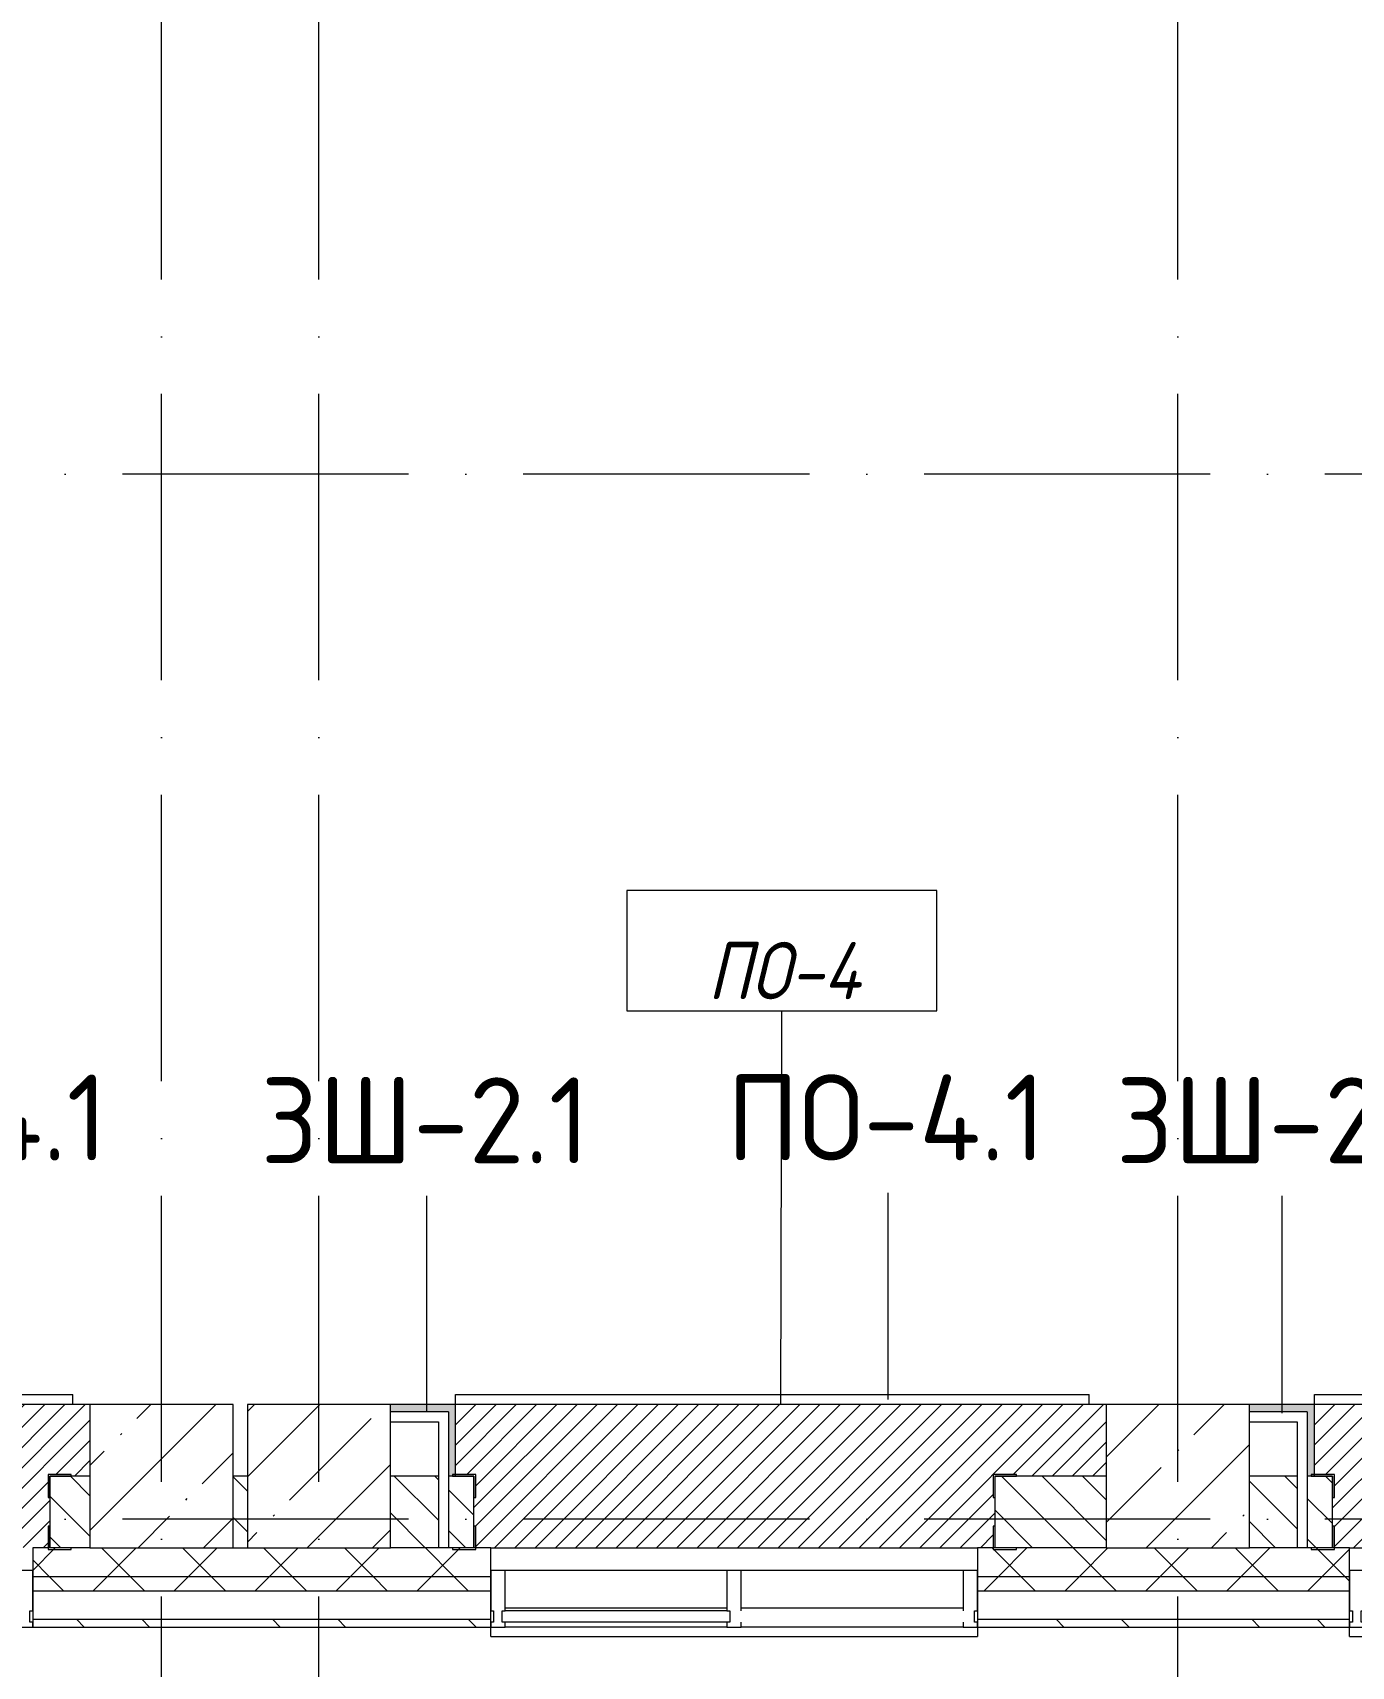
# Model space of a CAD drawing. Header units: millimetres. Extents: x -6467 to 106027, y -7090 to 195095.
# Drawn here: x 37600 to 42206, y -2333 to 3373 of the extents above; entities that cross this region are included whole.
import ezdxf

# ---------------------------------------------------------------- set-up
doc = ezdxf.new("R2010")
doc.units = ezdxf.units.MM
doc.linetypes.add('50_200_ШТРИХ_1Т_ш5_п1_п1_', pattern=[1400, 1000, -200, 0, -200])
for name, color, linetype, lineweight in [('A-FLOR', 7, 'Continuous', 9), ('A-FLOR-IDEN', 7, 'Continuous', 9), ('A-GLAZ', 7, 'Continuous', 5), ('A-GLAZ-CWMG', 7, 'Continuous', 9), ('A-GLAZ-CWMG-1', 7, 'Continuous', 20), ('A-WALL', 7, 'Continuous', 5), ('A-WALL-FNSH-1', 7, 'Continuous', 5), ('A-WALL-IDEN', 7, 'Continuous', 9), ('I-WALL', 7, 'Continuous', 5), ('S-COLS', 7, 'Continuous', 9), ('S-COLS-1', 7, 'Continuous', 5)]:
    doc.layers.add(name, color=color, linetype=linetype, lineweight=lineweight)
for name, color, linetype, lineweight, true_color in [('A-FLOR-PATT-1', 7, 'Continuous', 5, 0xd61c12), ('A-GENM-1', 7, 'Continuous', 9, 0xaaaaaa), ('A-GENM-2', 7, 'Continuous', 20, 0xaaaaaa), ('A-WALL-1', 7, 'Continuous', 5, 0x77b143), ('A-WALL-3', 7, 'Continuous', 5, 0x787878), ('Оси-3', 7, '50_200_ШТРИХ_1Т_ш5_п1_п1_', 9, 0xaaaaaa)]:
    doc.layers.add(name, color=color, linetype=linetype, lineweight=lineweight, true_color=true_color)
doc.styles.add('GOST Common', font='', dxfattribs={"height": 300})
doc.styles.add('GOST Common_I', font='', dxfattribs={"width": 0.9, "height": 200})
doc.styles.get('GOST Common').set_extended_font_data('GOST Common')
doc.styles.get('GOST Common_I').set_extended_font_data('GOST Common', italic=True)
pattern_1 = [(45, (0, 0), (-141.42136, 141.42136), []), (135, (0, 0), (-141.42136, -141.42136), [])]

# ---------------------------------------------------------------- blocks, each defined once
blk = doc.blocks.new('BSC_Колонна _Прямоугольная - 500х500-V79-АИ_План этажа Радиаторы_2')
at = {"layer": 'S-COLS-1'}
h = blk.add_hatch(dxfattribs=at)
h.set_pattern_fill('FP_107', color=256, style=0, pattern_type=2)
h.set_pattern_definition([(45, (-41600, 1668.96), (-228.0985, 228.0985), []), (45, (-41371.9, 1668.96), (-228.0985, 228.0985), [403.225, -80.645, 6.706, -73.939])])
h.paths.add_polyline_path([(-250, -250), (250, -250), (250, 250), (-250, 250), (-250, -50.9)])
for p, q in [((250, 250), (-250, 250)), ((-250, 250), (-250, -250)), ((250, -250), (250, 250)), ((-250, -250), (250, -250))]:
    blk.add_line(p, q, dxfattribs=at)
blk = doc.blocks.new('BSC_Колонна _Прямоугольная - 500х500-V80-АИ_План этажа Радиаторы_2')
at = {"layer": 'S-COLS-1'}
h = blk.add_hatch(dxfattribs=at)
h.set_pattern_fill('FP_108', color=256, style=0, pattern_type=2)
h.set_pattern_definition([(45, (-38050, 1668.96), (-228.0985, 228.0985), []), (45, (-37821.9, 1668.96), (-228.0985, 228.0985), [403.225, -80.645, 6.706, -73.939])])
h.paths.add_polyline_path([(-250, -250), (250, -250), (250, 250), (-250, 250), (-250, -50.9)])
for p, q in [((250, 250), (-250, 250)), ((-250, 250), (-250, -250)), ((250, -250), (250, 250)), ((-250, -250), (250, -250))]:
    blk.add_line(p, q, dxfattribs=at)
blk = doc.blocks.new('Прямоугольный импост - Импост структурный с накладкой - 180мм-22437099-АИ_План этажа Радиаторы_2')
at = {"layer": 'A-GLAZ-CWMG-1'}
for p, q in [((0, 17), (-50, 17)), ((-50, 17), (-50, 0)), ((-50, 0), (-40, 0)), ((-40, 0), (-40, -40)), ((-10, -40), (-10, 0)), ((-10, 0), (0, 0)), ((0, 0), (0, 17)), ((-40, -40), (-50, -40)), ((-50, -40), (-50, -180)), ((0, -40), (-10, -40)), ((0, -180), (0, -40)), ((-50, -180), (0, -180))]:
    blk.add_line(p, q, dxfattribs=at)
blk = doc.blocks.new('Прямоугольный импост - Импост структурный с накладкой - 180мм-22437111-АИ_План этажа Радиаторы_2')
at = {"layer": 'A-GLAZ-CWMG-1'}
for p, q in [((-50, 0), (-50, 17)), ((-50, 17), (0, 17)), ((0, 0), (-10, 0)), ((-10, 0), (-10, -40)), ((0, 17), (0, 0)), ((-50, -180), (-50, -40)), ((-10, -40), (0, -40)), ((0, -40), (0, -180)), ((0, -180), (-50, -180))]:
    blk.add_line(p, q, dxfattribs=at)
blk = doc.blocks.new('Прямоугольный импост - Импост структурный с накладкой - 180мм-V234-АИ_План этажа Радиаторы_2')
at = {"layer": 'A-GLAZ-CWMG'}
for p, q in [((30725, -1999), (29950, -1999)), ((30725, -2139), (29950, -2139)), ((30725, -2179), (29950, -2179)), ((30725, -2196), (29950, -2196))]:
    blk.add_line(p, q, dxfattribs=at)
blk = doc.blocks.new('Прямоугольный импост - Импост структурный с накладкой - 180мм-V232-АИ_План этажа Радиаторы_2')
at = {"layer": 'A-GLAZ-CWMG'}
for p, q in [((6637, 55111), (5862, 55111)), ((6637, 54914), (5862, 54914))]:
    blk.add_line(p, q, dxfattribs=at)
blk = doc.blocks.new('Прямоугольный импост - Импост структурный с накладкой - 180мм-V237-АИ_План этажа Радиаторы_2')
at = {"layer": 'A-GLAZ-CWMG-1'}
for p, q in [((-25, 0), (-25, 17)), ((-25, 17), (25, 17)), ((-15, 0), (-25, 0)), ((-15, -40), (-15, 0)), ((25, 17), (25, 0)), ((-25, -180), (-25, -40)), ((-25, -40), (-15, -40)), ((25, -40), (25, -180)), ((25, -180), (-25, -180))]:
    blk.add_line(p, q, dxfattribs=at)
blk = doc.blocks.new('Прямоугольный импост - Импост структурный с накладкой - 180мм-22437157-АИ_План этажа Радиаторы_2')
at = {"layer": 'A-GLAZ-CWMG-1'}
for p, q in [((0, 17), (-50, 17)), ((-50, 17), (-50, 0)), ((-50, 0), (-40, 0)), ((-40, 0), (-40, -40)), ((-10, -40), (-10, 0)), ((-10, 0), (0, 0)), ((0, 0), (0, 17)), ((-40, -40), (-50, -40)), ((-50, -40), (-50, -180)), ((0, -40), (-10, -40)), ((0, -180), (0, -40)), ((-50, -180), (0, -180))]:
    blk.add_line(p, q, dxfattribs=at)
blk = doc.blocks.new('BSC_Колонна _Прямоугольная - 500х500-V254-АИ_План этажа Радиаторы_2')
at = {"layer": 'S-COLS-1'}
h = blk.add_hatch(dxfattribs=at)
h.set_pattern_fill('FP_150', color=256, style=0, pattern_type=2)
h.set_pattern_definition([(45, (-38600, 1668.96), (-228.0985, 228.0985), []), (45, (-38371.9, 1668.96), (-228.0985, 228.0985), [403.225, -80.645, 6.706, -73.939])])
h.paths.add_polyline_path([(-250, -250), (250, -250), (250, 250), (-250, 250), (-250, -50.9)])
for p, q in [((250, 250), (-250, 250)), ((-250, 250), (-250, -250)), ((250, -250), (250, 250)), ((-250, -250), (250, -250))]:
    blk.add_line(p, q, dxfattribs=at)
blk = doc.blocks.new('Фахверк _газобетон торцы_282 - Фахверк _газобетон торцы_-25572660-АИ_План этажа Радиаторы_2')
at = {"layer": 'A-GENM-2'}
for p, q in [((89406, 11134.7), (89325, 11134.7)), ((89325, 11134.7), (89325, 11128.7)), ((89325, 11128.7), (89400, 11128.7)), ((89400, 11128.7), (89400, 11053.7)), ((89406, 11053.7), (89406, 11134.7)), ((89400, 11053.7), (89406, 11053.7)), ((89400, 10953.7), (89400, 10878.7)), ((89406, 10953.7), (89400, 10953.7)), ((89406, 10872.7), (89406, 10953.7)), ((89400, 10878.7), (89325, 10878.7)), ((89325, 10878.7), (89325, 10872.7)), ((89325, 10872.7), (89406, 10872.7))]:
    blk.add_line(p, q, dxfattribs=at)
blk = doc.blocks.new('Фахверк _газобетон торцы_283 - Фахверк _газобетон торцы_-25572680-АИ_План этажа Радиаторы_2')
at = {"layer": 'A-GENM-2'}
for p, q in [((89406, 11134.7), (89325, 11134.7)), ((89325, 11134.7), (89325, 11128.7)), ((89325, 11128.7), (89400, 11128.7)), ((89400, 11128.7), (89400, 11053.7)), ((89406, 11053.7), (89406, 11134.7)), ((89400, 11053.7), (89406, 11053.7)), ((89400, 10953.7), (89400, 10878.7)), ((89406, 10953.7), (89400, 10953.7)), ((89406, 10872.7), (89406, 10953.7)), ((89400, 10878.7), (89325, 10878.7)), ((89325, 10878.7), (89325, 10872.7)), ((89325, 10872.7), (89406, 10872.7))]:
    blk.add_line(p, q, dxfattribs=at)
blk = doc.blocks.new('Фахверк _газобетон торцы_284 - Фахверк _газобетон торцы_-25572700-АИ_План этажа Радиаторы_2')
at = {"layer": 'A-GENM-2'}
for p, q in [((89406, 11134.7), (89325, 11134.7)), ((89325, 11134.7), (89325, 11128.7)), ((89325, 11128.7), (89400, 11128.7)), ((89400, 11128.7), (89400, 11053.7)), ((89406, 11053.7), (89406, 11134.7)), ((89400, 11053.7), (89406, 11053.7)), ((89400, 10953.7), (89400, 10878.7)), ((89406, 10953.7), (89400, 10953.7)), ((89406, 10872.7), (89406, 10953.7)), ((89400, 10878.7), (89325, 10878.7)), ((89325, 10878.7), (89325, 10872.7)), ((89325, 10872.7), (89406, 10872.7))]:
    blk.add_line(p, q, dxfattribs=at)
blk = doc.blocks.new('Фахверк _газобетон торцы_313 - Фахверк _газобетон торцы_-25573280-АИ_План этажа Радиаторы_2')
at = {"layer": 'A-GENM-2'}
for p, q in [((89406, 11134.7), (89325, 11134.7)), ((89325, 11134.7), (89325, 11128.7)), ((89325, 11128.7), (89400, 11128.7)), ((89400, 11128.7), (89400, 11053.7)), ((89406, 11053.7), (89406, 11134.7)), ((89400, 11053.7), (89406, 11053.7)), ((89400, 10953.7), (89400, 10878.7)), ((89406, 10953.7), (89400, 10953.7)), ((89406, 10872.7), (89406, 10953.7)), ((89400, 10878.7), (89325, 10878.7)), ((89325, 10878.7), (89325, 10872.7)), ((89325, 10872.7), (89406, 10872.7))]:
    blk.add_line(p, q, dxfattribs=at)
blk = doc.blocks.new('Отлив_СКБ - Отлив витража-V387-АИ_План этажа Радиаторы_2')
at = {"layer": 'A-GLAZ'}
for p, q in [((0, 67.4), (0, 100)), ((1700, 100), (0, 100)), ((1700, 100), (1700, 67.4)), ((50, 2), (825, 2)), ((875, 2), (1650, 2)), ((825, 0), (50, 0)), ((1650, 0), (875, 0))]:
    blk.add_line(p, q, dxfattribs=at)
blk = doc.blocks.new('Отлив_СКБ - Отлив витража-25810986-АИ_План этажа Радиаторы_2')
at = {"layer": 'A-GLAZ'}
for p, q in [((0, 67.4), (0, 100)), ((1700, 100), (0, 100)), ((1700, 100), (1700, 67.4)), ((50, 2), (1650, 2)), ((1650, 0), (50, 0))]:
    blk.add_line(p, q, dxfattribs=at)
blk = doc.blocks.new('AAR_СКБ_Марка_Перекрытия_1 мм - Марка пола-27961726-АИ_План этажа Радиаторы_2')
at = {"layer": 'A-FLOR-IDEN'}
for p, q in [((2.723, 2.101), (-2.69, 2.101)), ((-2.69, 2.101), (-2.69, 0)), ((2.723, 0), (2.723, 2.101)), ((-2.69, 0), (2.723, 0))]:
    blk.add_line(p, q, dxfattribs=at)

msp = doc.modelspace()

# ---------------------------------------------------------------- hatches: boundary and pattern name
at = {"layer": 'A-FLOR-PATT-1'}
h = msp.add_hatch(dxfattribs=at)
h.set_pattern_fill('FP_273', color=256, style=0, pattern_type=2)
h.set_pattern_definition([(45, (36685, -1668.96), (-35.3553, 35.3553), [])])
h.paths.add_polyline_path([(36878.9, -1919), (37654, -1918.1), (37654, -1844), (37660, -1844), (37660, -1744), (37654, -1744), (37654, -1663), (37735, -1663), (37735, -1669), (37800, -1669), (37800, -1419), (35570, -1419), (35570, -1669), (35765, -1669), (35765, -1663), (35846, -1663), (35846, -1744), (35840.4, -1744), (35840.4, -1844), (35846, -1844), (35846, -1919), (36048.4, -1919)])
h = msp.add_hatch(dxfattribs=at)
h.set_pattern_fill('FP_274', color=256, style=0, pattern_type=2)
h.set_pattern_definition([(45, (40100, -1668.96), (-35.3553, 35.3553), [])])
h.paths.add_polyline_path([(40955.4, -1919), (40955.4, -1844), (40960.4, -1844), (40960.4, -1744), (40955.4, -1744), (40955.4, -1663), (41036.4, -1663), (41036.4, -1669), (41350, -1669), (41350, -1419), (39077.2, -1419), (39077.8, -1663), (39147.4, -1663), (39147.4, -1744), (39141.4, -1744), (39141.4, -1844), (39147.4, -1844), (39147.4, -1919), (40900, -1919)])
h = msp.add_hatch(dxfattribs=at)
h.set_pattern_fill('FP_275', color=256, style=0, pattern_type=2)
h.set_pattern_definition([(45, (43100, -1668.96), (-35.3553, 35.3553), [])])
h.paths.add_polyline_path([(42139.8, -1919), (42140.8, -1918.8), (42140.8, -1844), (42146.8, -1844), (42146.8, -1919), (43954.8, -1919), (43954.8, -1844), (43959.8, -1844), (43959.8, -1744), (43954.8, -1744), (43954.8, -1663), (44035.8, -1663), (44035.8, -1669), (44350, -1669), (44350, -1419), (42077.2, -1419), (42077.8, -1663), (42146.8, -1663), (42146.8, -1744), (42140.8, -1744), (42139.8, -1918)])
at = {"layer": 'A-WALL'}
h = msp.add_hatch(dxfattribs=at)
h.set_pattern_fill('FP_125', color=256, style=0, pattern_type=2)
h.set_pattern_definition(pattern_1)
h.paths.add_polyline_path([(99166.3, -2019), (101250, -2019), (101250, -1919), (92065.3, -1919), (92065.3, -2019), (95844.3, -2019)])
h.paths.add_polyline_path([(90365.3, -2019), (90365.3, -1919), (82525, -1919), (82525, -2019), (90030.8, -2019)])
h.paths.add_polyline_path([(81400, -2019), (81675, -2019), (81675, -1919), (80400, -1919), (80400, -2019), (81310.6, -2019)])
h.paths.add_polyline_path([(70900, -2019), (72700, -2019), (72700, -1919), (70900, -1919)])
h.paths.add_polyline_path([(69200, -2019), (69200, -1919), (67900, -1919), (67900, -2019), (68853.1, -2019)])
h.paths.add_polyline_path([(66200, -2019), (66200, -1919), (64900, -1919), (64900, -2019), (65946.4, -2019)])
h.paths.add_polyline_path([(63039.6, -2019), (63200, -2019), (63200, -1919), (61900, -1919), (61900, -2019), (62624.4, -2019)])
h.paths.add_polyline_path([(57200, -2019), (57200, -1919), (55900, -1919), (55900, -2019), (56810.9, -2019)])
h.paths.add_polyline_path([(58900, -2019), (60200, -2019), (60200, -1919), (58900, -1919)])
h.paths.add_polyline_path([(52900, -2019), (54200, -2019), (54200, -1919), (52900, -1919)])
h.paths.add_polyline_path([(50997.4, -2019), (51200, -2019), (51200, -1919), (49900, -1919), (49900, -2019), (50166.9, -2019)])
h.paths.add_polyline_path([(46900, -2019), (48200, -2019), (48200, -1919), (46900, -1919)])
h.paths.add_polyline_path([(45183.9, -2019), (45200, -2019), (45200, -1919), (43900, -1919), (43900, -2019), (44353.4, -2019)])
h.paths.add_polyline_path([(41861.9, -2019), (42200, -2019), (42200, -1919), (40900, -1919), (40900, -2019), (41031.4, -2019)])
h.paths.add_polyline_path([(38539.9, -2019), (39200, -2019), (39200, -1919), (37600, -1919), (37600, -2019), (37709.4, -2019)])
h.paths.add_polyline_path([(34600, -2019), (35900, -2019), (35900, -1919), (34600, -1919)])
h.paths.add_polyline_path([(31895.9, -2019), (32900, -2019), (32900, -1919), (31600, -1919), (31600, -2019)])
h.paths.add_polyline_path([(29900, -2019), (29900, -1919), (28790, -1919), (28790, -2019), (29819.7, -2019)])
h.paths.add_polyline_path([(25667.2, -2019), (26900, -2019), (26900, -1919), (25600, -1919), (25600, -2019)])
h.paths.add_polyline_path([(23900, -2019), (23900, -1919), (22600, -1919), (22600, -2019), (23590.9, -2019)])
h.paths.add_polyline_path([(20268.9, -2019), (20900, -2019), (20900, -1919), (19600, -1919), (19600, -2019), (19853.7, -2019)])
h.paths.add_polyline_path([(14870.7, -2019), (14960, -2019), (14960, -1919), (13660, -1919), (13660, -2019), (14455.5, -2019)])
h.paths.add_polyline_path([(16660, -2019), (17900, -2019), (17900, -1919), (16660, -1919)])
h.paths.add_polyline_path([(12785, -2019), (12785, -1919), (7325.3, -1919), (7325.3, -2019), (12379.2, -2019)])
h.paths.add_polyline_path([(2828.5, -2019), (6450.3, -2019), (6450.3, -1919), (-2550, -1919), (-2550, -2019), (-493.5, -2019)])
h = msp.add_hatch(dxfattribs=at)
h.set_pattern_fill('FP_125', color=256, style=0, pattern_type=2)
h.set_pattern_definition(pattern_1)
h.paths.add_polyline_path([(99166.3, -2069), (101350, -2069), (101350, -2019), (92065.3, -2019), (92065.3, -2069), (95844.3, -2069)])
h.paths.add_polyline_path([(89200.3, -2069), (90365.3, -2069), (90365.3, -2019), (82525, -2019), (82525, -2069), (87539.3, -2069)])
h.paths.add_polyline_path([(81675, -2069), (81675, -2019), (80400, -2019), (80400, -2069), (81310.6, -2069)])
h.paths.add_polyline_path([(72590.4, -2069), (72700, -2069), (72700, -2019), (70900, -2019), (70900, -2069), (71759.9, -2069)])
h.paths.add_polyline_path([(68853.1, -2069), (69200, -2069), (69200, -2019), (67900, -2019), (67900, -2069), (68437.9, -2069)])
h.paths.add_polyline_path([(65946.4, -2069), (66200, -2069), (66200, -2019), (64900, -2019), (64900, -2069), (65115.9, -2069)])
h.paths.add_polyline_path([(62209.1, -2069), (63200, -2069), (63200, -2019), (61900, -2019), (61900, -2069)])
h.paths.add_polyline_path([(57200, -2069), (57200, -2019), (55900, -2019), (55900, -2069), (56810.9, -2069)])
h.paths.add_polyline_path([(58900, -2069), (60200, -2069), (60200, -2019), (58900, -2019)])
h.paths.add_polyline_path([(50997.4, -2069), (51200, -2069), (51200, -2019), (49900, -2019), (49900, -2069), (50166.9, -2069)])
h.paths.add_polyline_path([(53904.1, -2069), (54200, -2069), (54200, -2019), (52900, -2019), (52900, -2069), (53488.9, -2069)])
h.paths.add_polyline_path([(48200, -2069), (48200, -2019), (46900, -2019), (46900, -2069), (47675.4, -2069)])
h.paths.add_polyline_path([(42200, -2069), (42200, -2019), (40900, -2019), (40900, -2069), (41861.9, -2069)])
h.paths.add_polyline_path([(45183.9, -2069), (45200, -2069), (45200, -2019), (43900, -2019), (43900, -2069), (44353.4, -2069)])
h.paths.add_polyline_path([(39200, -2069), (39200, -2019), (37600, -2019), (37600, -2069), (38955.2, -2069)])
h.paths.add_polyline_path([(35900, -2069), (35900, -2019), (34600, -2019), (34600, -2069), (35217.9, -2069)])
h.paths.add_polyline_path([(31895.9, -2069), (32900, -2069), (32900, -2019), (31600, -2019), (31600, -2069)])
h.paths.add_polyline_path([(26497.7, -2069), (26900, -2069), (26900, -2019), (25600, -2019), (25600, -2069), (26082.4, -2069)])
h.paths.add_polyline_path([(28989.2, -2069), (29900, -2069), (29900, -2019), (28790, -2019), (28790, -2069)])
h.paths.add_polyline_path([(23900, -2069), (23900, -2019), (22600, -2019), (22600, -2069), (23590.9, -2069)])
h.paths.add_polyline_path([(19600, -2069), (20900, -2069), (20900, -2019), (19600, -2019)])
h.paths.add_polyline_path([(14870.7, -2069), (14960, -2069), (14960, -2019), (13660, -2019), (13660, -2069), (14455.5, -2069)])
h.paths.add_polyline_path([(16947, -2069), (17900, -2069), (17900, -2019), (16660, -2019), (16660, -2069)])
h.paths.add_polyline_path([(10303, -2069), (12785, -2069), (12785, -2019), (7325.3, -2019), (7325.3, -2069), (9472.5, -2069)])
h.paths.add_polyline_path([(5735.2, -2069), (6450.3, -2069), (6450.3, -2019), (-2600, -2019), (-2600, -2069), (5320, -2069)])
at = {"layer": 'A-WALL-1'}
for points in [[(39052.2, -1444), (39077.2, -1444), (39077.2, -1419), (38850, -1419), (38850, -1444)], [(42052.2, -1444), (42077.2, -1444), (42077.2, -1419), (41850, -1419), (41850, -1444)], [(39052.2, -1669), (39077.2, -1669), (39077.2, -1444), (39052.2, -1444), (39052.2, -1479)], [(42077.2, -1669), (42077.2, -1444), (42052.2, -1444), (42052.2, -1669)]]:
    msp.add_hatch(color=256, dxfattribs=at).paths.add_polyline_path(points)
at = {"layer": 'A-WALL-3'}
h = msp.add_hatch(dxfattribs=at)
h.set_pattern_fill('FP_124', color=256, style=0, pattern_type=2)
h.set_pattern_definition([(135, (0, 0), (-342.1478, -342.1478), []), (135, (228.1, 0), (-342.1478, -342.1478), [])])
h.paths.add_polyline_path([(101400, -2196), (101500, -2196), (101500, -2169), (92065.3, -2169), (92065.3, -2196), (101350, -2196)])
h.paths.add_polyline_path([(90365.3, -2196), (90365.3, -2169), (82525, -2169), (82525, -2196), (90030.8, -2196)])
h.paths.add_polyline_path([(81675, -2196), (81675, -2169), (80400, -2169), (80400, -2196), (81310.6, -2196)])
h.paths.add_polyline_path([(71759.9, -2196), (72700, -2196), (72700, -2169), (70900, -2169), (70900, -2196), (70929.4, -2196)])
h.paths.add_polyline_path([(68853.1, -2196), (69200, -2196), (69200, -2169), (67900, -2169), (67900, -2196), (68437.9, -2196)])
h.paths.add_polyline_path([(65946.4, -2196), (66200, -2196), (66200, -2169), (64900, -2169), (64900, -2196), (65115.9, -2196)])
h.paths.add_polyline_path([(62209.1, -2196), (63200, -2196), (63200, -2169), (61900, -2169), (61900, -2196)])
h.paths.add_polyline_path([(55900, -2196), (57200, -2196), (57200, -2169), (55900, -2169)])
h.paths.add_polyline_path([(60200, -2196), (60200, -2169), (58900, -2169), (58900, -2196), (60132.9, -2196)])
h.paths.add_polyline_path([(52900, -2196), (54200, -2196), (54200, -2169), (52900, -2169)])
h.paths.add_polyline_path([(50997.4, -2196), (51200, -2196), (51200, -2169), (49900, -2169), (49900, -2196), (50166.9, -2196)])
h.paths.add_polyline_path([(48200, -2196), (48200, -2169), (46900, -2169), (46900, -2196), (47675.4, -2196)])
h.paths.add_polyline_path([(45183.9, -2196), (45200, -2196), (45200, -2169), (43900, -2169), (43900, -2196), (44353.4, -2196)])
h.paths.add_polyline_path([(41031.4, -2196), (42200, -2196), (42200, -2169), (40900, -2169), (40900, -2196)])
h.paths.add_polyline_path([(38955.2, -2196), (39200, -2196), (39200, -2169), (37600, -2169), (37600, -2196), (38539.9, -2196)])
h.paths.add_polyline_path([(35217.9, -2196), (35900, -2196), (35900, -2169), (34600, -2169), (34600, -2196), (34802.7, -2196)])
h.paths.add_polyline_path([(32726.4, -2196), (32900, -2196), (32900, -2169), (31600, -2169), (31600, -2196), (31895.9, -2196)])
h.paths.add_polyline_path([(29819.7, -2196), (29900, -2196), (29900, -2169), (28790, -2169), (28790, -2196), (29404.4, -2196)])
h.paths.add_polyline_path([(23900, -2196), (23900, -2169), (22600, -2169), (22600, -2196), (23590.9, -2196)])
h.paths.add_polyline_path([(26082.4, -2196), (26900, -2196), (26900, -2169), (25600, -2169), (25600, -2196), (25667.2, -2196)])
h.paths.add_polyline_path([(19600, -2196), (20900, -2196), (20900, -2169), (19600, -2169)])
h.paths.add_polyline_path([(14455.5, -2196), (14960, -2196), (14960, -2169), (13660, -2169), (13660, -2196), (14040.2, -2196)])
h.paths.add_polyline_path([(17777.5, -2196), (17900, -2196), (17900, -2169), (16660, -2169), (16660, -2196), (16947, -2196)])
h.paths.add_polyline_path([(11964, -2196), (12785, -2196), (12785, -2169), (7325.3, -2169), (7325.3, -2196), (11133.5, -2196)])
h.paths.add_polyline_path([(5735.2, -2196), (6450.3, -2196), (6450.3, -2169), (-2727, -2169), (-2727, -2196), (5320, -2196)])
at = {"layer": 'I-WALL'}
h = msp.add_hatch(dxfattribs=at)
h.set_pattern_fill('FP_2', color=256, style=0, pattern_type=2)
h.set_pattern_definition([(135, (0, 0), (-70.71068, -70.71068), [])])
h.paths.add_polyline_path([(80895.3, -1919), (80900, -1919), (80900, -1669), (80460, -1669), (80460, -1919), (80480.1, -1919)])
h.paths.add_polyline_path([(71850, -1919), (71900, -1919), (71900, -1669), (71850, -1669), (71850, -1795)])
h.paths.add_polyline_path([(71110.2, -1919), (71110.2, -1669), (70960.4, -1670.8), (70960.4, -1919)])
h.paths.add_polyline_path([(72400, -1919), (72567.2, -1919), (72567.2, -1669), (72400, -1669), (72400, -1719.8)])
h.paths.add_polyline_path([(71350, -1919), (71350, -1669), (71145.2, -1669), (71145.2, -1919)])
h.paths.add_polyline_path([(72602.2, -1919), (72640, -1919), (72640, -1669), (72602.2, -1669), (72602.2, -1719.8)])
h.paths.add_polyline_path([(69140.4, -1919), (69140.4, -1670.8), (68850, -1670.8), (68850, -1919), (68853.1, -1919)])
h.paths.add_polyline_path([(68129, -1919), (68129, -1669), (67960.4, -1669), (67960.4, -1919), (68022.6, -1919)])
h.paths.add_polyline_path([(68350, -1919), (68350, -1669), (68164, -1669), (68164, -1919)])
h.paths.add_polyline_path([(65946.4, -1919), (66140.4, -1919), (66140.4, -1669), (64960.4, -1669), (64960.4, -1919), (65115.9, -1919)])
h.paths.add_polyline_path([(62850, -1919), (63140.4, -1919), (63140.4, -1669), (62850, -1669), (62850, -1730.5)])
h.paths.add_polyline_path([(62209.1, -1919), (62350, -1919), (62350, -1669), (61960.4, -1669), (61960.4, -1919)])
h.paths.add_polyline_path([(59850, -1919), (60017.2, -1919), (60017.2, -1669), (59850, -1669), (59850, -1719.8)])
h.paths.add_polyline_path([(60052.2, -1919), (60140.4, -1919), (60140.4, -1669), (60052.2, -1669), (60052.2, -1719.8)])
h.paths.add_polyline_path([(55980.4, -1919), (57140.4, -1919), (57140.4, -1669), (55960.4, -1669), (55960.4, -1919)])
h.paths.add_polyline_path([(59350, -1919), (59350, -1669), (59160, -1669), (59160, -1919), (59302.4, -1919)])
h.paths.add_polyline_path([(58960.4, -1919), (59125, -1919), (59125, -1669), (58960.4, -1669), (58960.4, -1719.8)])
h.paths.add_polyline_path([(53164, -1919), (53350, -1919), (53350, -1669), (53164, -1669), (53164, -1719.8)])
h.paths.add_polyline_path([(50350, -1919), (50350, -1669), (50164, -1669), (50164, -1919), (50166.9, -1919)])
h.paths.add_polyline_path([(50129, -1919), (50129, -1669), (49960.4, -1669), (49960.4, -1919)])
h.paths.add_polyline_path([(53073.6, -1919), (53129, -1919), (53129, -1669), (52960.4, -1669), (52960.4, -1919)])
h.paths.add_polyline_path([(53904.1, -1919), (54010, -1919), (54010, -1669), (53850, -1669), (53850, -1919)])
h.paths.add_polyline_path([(54140.4, -1919), (54140.4, -1669), (54045, -1669), (54045, -1919)])
h.paths.add_polyline_path([(51140.4, -1919), (51140.4, -1669), (50850, -1669), (50850, -1919), (50997.4, -1919)])
h.paths.add_polyline_path([(45140.4, -1919), (45140.4, -1669), (45067.3, -1669), (45067.3, -1919)])
h.paths.add_polyline_path([(45032.3, -1919), (45032.3, -1669), (44850, -1669), (44850, -1919)])
h.paths.add_polyline_path([(47675.4, -1919), (48140.4, -1919), (48140.4, -1669), (46960.4, -1669), (46960.4, -1919)])
h.paths.add_polyline_path([(39140.4, -1919), (39140.4, -1669), (39052.2, -1669), (39052.2, -1919)])
h.paths.add_polyline_path([(38955.2, -1919), (39017.2, -1919), (39017.2, -1669), (38850, -1669), (38850, -1919)])
h.paths.add_polyline_path([(38350, -1919), (38350, -1669), (38300, -1669), (38300, -1919)])
h.paths.add_polyline_path([(41861.9, -1919), (42017.2, -1919), (42017.2, -1669), (41850, -1669), (41850, -1919)])
h.paths.add_polyline_path([(42052.2, -1919), (42139.8, -1919), (42139.8, -1669), (42052.2, -1669), (42052.2, -1719.8)])
h.paths.add_polyline_path([(43959.8, -1919), (44350, -1919), (44350, -1669), (43959.8, -1669), (43959.8, -1719.8)])
h.paths.add_polyline_path([(40960.4, -1919), (41350, -1919), (41350, -1669), (40960.4, -1669), (40960.4, -1719.8)])
h.paths.add_polyline_path([(35300, -1919), (35840.4, -1919), (35840.4, -1669), (35300, -1669), (35300, -1719.8)])
h.paths.add_polyline_path([(34660.4, -1919), (34800, -1919), (34800, -1669), (34660.4, -1669), (34660.4, -1719.8)])
h.paths.add_polyline_path([(37660.4, -1919), (37800, -1919), (37800, -1669), (37660.4, -1669), (37660.4, -1719.8)])
h.paths.add_polyline_path([(29480, -1919), (29480, -1669), (29300, -1669), (29300, -1919), (29404.4, -1919)])
h.paths.add_polyline_path([(31660.4, -1919), (32840.4, -1919), (32840.4, -1669), (31660.4, -1669), (31660.4, -1719.8)])
h.paths.add_polyline_path([(28660.4, -1919), (28800, -1919), (28800, -1669), (28660.4, -1669), (28660.4, -1719.8)])
h.paths.add_polyline_path([(29840.4, -1919), (29840.4, -1669), (29515, -1669), (29515, -1919), (29819.7, -1919)])
h.paths.add_polyline_path([(25800, -1919), (25800, -1669), (25660.4, -1669), (25660.4, -1919), (25667.2, -1919)])
h.paths.add_polyline_path([(26467.2, -1919), (26467.2, -1669), (26300, -1669), (26300, -1919)])
h.paths.add_polyline_path([(26840.4, -1919), (26840.4, -1669), (26502.2, -1669), (26502.2, -1919)])
h.paths.add_polyline_path([(23590.9, -1919), (23840.4, -1919), (23840.4, -1669), (22660.4, -1669), (22660.4, -1919), (22760.4, -1919)])
h.paths.add_polyline_path([(20684.2, -1919), (20840.4, -1919), (20840.4, -1669), (20475, -1669), (20475, -1919)])
h.paths.add_polyline_path([(17840.4, -1919), (17840.4, -1669), (17535, -1669), (17535, -1919), (17777.5, -1919)])
h.paths.add_polyline_path([(20300, -1919), (20440, -1919), (20440, -1669), (20300, -1669), (20300, -1719.8)])
h.paths.add_polyline_path([(19800, -1919), (19800, -1669), (19660.4, -1669), (19660.4, -1919)])
h.paths.add_polyline_path([(14400, -1919), (14400, -1669), (13722.5, -1669), (13722.5, -1919), (14040.2, -1919)])
h.paths.add_polyline_path([(16720.4, -1919), (16800, -1919), (16800, -1669), (16720.4, -1669), (16720.4, -1719.8)])
h.paths.add_polyline_path([(17500, -1919), (17500, -1669), (17300, -1669), (17300, -1919)])
h.paths.add_polyline_path([(12722.5, -1919), (12722.5, -1669), (11094.6, -1669), (11094.6, -1919), (12379.2, -1919)])
h.paths.add_polyline_path([(10900, -1919), (11059.6, -1919), (11059.6, -1669), (10900, -1669), (10900, -1885)])
h.paths.add_polyline_path([(10303, -1919), (10400, -1919), (10400, -1669), (7387.8, -1669), (7387.8, -1919), (9472.5, -1919)])
h.paths.add_polyline_path([(6032.8, -1919), (6387.8, -1919), (6387.8, -1669), (6032.8, -1669), (6032.8, -1719.8)])
h.paths.add_polyline_path([(5800, -1919), (5997.8, -1919), (5997.8, -1669), (5800, -1669), (5800, -1719.8)])

# ---------------------------------------------------------------- linework, layer by layer
at = {"layer": 'A-FLOR'}
for p, q in [((37800, -1419), (35570, -1419)), ((41350, -1419), (39077.2, -1419)), ((44350, -1419), (42077.2, -1419)), ((39200, -1919), (40900, -1919)), ((42200, -1919), (43900, -1919))]:
    msp.add_line(p, q, dxfattribs=at)
at = {"layer": 'A-FLOR-IDEN'}
msp.add_line((40213.6, -1419), (40217, -43.2), dxfattribs=at)
at = {"layer": 'A-WALL'}
for p, q in [((35570, -1384), (37740, -1384)), ((37740, -1419), (37740, -1384)), ((39077.2, -1384), (41290, -1384)), ((39077.2, -1419), (39077.2, -1384)), ((41290, -1419), (41290, -1384)), ((42077.2, -1384), (44290, -1384)), ((42077.2, -1419), (42077.2, -1384)), ((39052.2, -1444), (38850, -1444)), ((38850, -1479), (39017.2, -1479)), ((39017.2, -1479), (39017.2, -1919)), ((39052.2, -1444), (39052.2, -1919)), ((42052.2, -1444), (41850, -1444)), ((41850, -1479), (42017.2, -1479)), ((42017.2, -1479), (42017.2, -1919)), ((42052.2, -1444), (42052.2, -1919)), ((37800, -1669), (37660.4, -1669)), ((37660.4, -1669), (37660.4, -1919)), ((38350, -1669), (38300, -1669)), ((39017.2, -1669), (38850, -1669)), ((39140.4, -1669), (39052.2, -1669)), ((39140.4, -1919), (39140.4, -1669)), ((41350, -1669), (40960.4, -1669)), ((40960.4, -1669), (40960.4, -1919)), ((42017.2, -1669), (41850, -1669)), ((42139.8, -1669), (42052.2, -1669)), ((42139.8, -1919), (42139.8, -1669)), ((38300, -1919), (38350, -1919)), ((37600, -2019), (39200, -2019)), ((40900, -2019), (42200, -2019)), ((37600, -2069), (39200, -2069)), ((40900, -2069), (42200, -2069)), ((37600, -2169), (39200, -2169)), ((40900, -2169), (42200, -2169))]:
    msp.add_line(p, q, dxfattribs=at)
at = {"layer": 'A-WALL-FNSH-1'}
for p, q in [((39077.2, -1419), (38850, -1419)), ((39077.2, -1669), (39077.2, -1419)), ((42077.2, -1419), (41850, -1419)), ((42077.2, -1669), (42077.2, -1419)), ((37800, -1919), (37600, -1919)), ((37600, -1919), (37600, -2196)), ((39200, -1919), (38850, -1919)), ((39200, -2196), (39200, -1919)), ((41350, -1919), (40900, -1919)), ((40900, -1919), (40900, -2196)), ((42200, -1919), (41850, -1919)), ((42200, -2196), (42200, -1919)), ((37600, -2196), (39200, -2196)), ((40900, -2196), (42200, -2196))]:
    msp.add_line(p, q, dxfattribs=at)
at = {"layer": 'A-WALL-IDEN'}
for p, q in [((40588.6, -1401.5), (40588.6, -679.8)), ((38977.2, -1442.6), (38977.2, -689.8)), ((41965, -1448.9), (41965, -689.8))]:
    msp.add_line(p, q, dxfattribs=at)
at = {"layer": 'Оси-3'}
for p, q in [((38050, -5889.7), (38050, 11717)), ((38600, -5889.7), (38600, 11717)), ((41600, -5889.7), (41600, 11717)), ((104718, 1831), (-5267.3, 1831)), ((104718, -1819), (-5267.3, -1819))]:
    msp.add_line(p, q, dxfattribs=at)

# ---------------------------------------------------------------- block references
at = {"layer": 'A-FLOR-IDEN', "xscale": 199.9999999999999, "yscale": 199.9999999999999, "zscale": 199.9999999999999}
msp.add_blockref('AAR_СКБ_Марка_Перекрытия_1 мм - Марка пола-27961726-АИ_План этажа Радиаторы_2', (40213.6, -43.2), dxfattribs=at)
at = {"layer": 'A-GENM-1', "rotation": 180}
for name, p in [('Фахверк _газобетон торцы_313 - Фахверк _газобетон торцы_-25573280-АИ_План этажа Радиаторы_2', (127060, 9209.8)), ('Фахверк _газобетон торцы_283 - Фахверк _газобетон торцы_-25572680-АИ_План этажа Радиаторы_2', (130361.4, 9209.8))]:
    msp.add_blockref(name, p, dxfattribs=at)
at = {"layer": 'A-GENM-1'}
for name, p in [('Фахверк _газобетон торцы_282 - Фахверк _газобетон торцы_-25572660-АИ_План этажа Радиаторы_2', (-50258.6, -12797.7)), ('Фахверк _газобетон торцы_284 - Фахверк _газобетон торцы_-25572700-АИ_План этажа Радиаторы_2', (-47259.2, -12797.7))]:
    msp.add_blockref(name, p, dxfattribs=at)
at = {"layer": 'A-GLAZ', "rotation": 180}
for name, p in [('Отлив_СКБ - Отлив витража-V387-АИ_План этажа Радиаторы_2', (40900, -2128.6)), ('Отлив_СКБ - Отлив витража-25810986-АИ_План этажа Радиаторы_2', (43900, -2128.6))]:
    msp.add_blockref(name, p, dxfattribs=at)
at = {"layer": 'A-GLAZ-CWMG', "extrusion": (0, 0, -1), "rotation": 180}
for name, p in [('Прямоугольный импост - Импост структурный с накладкой - 180мм-22437111-АИ_План этажа Радиаторы_2', (-37600, -2179)), ('Прямоугольный импост - Импост структурный с накладкой - 180мм-V237-АИ_План этажа Радиаторы_2', (-40050, -2179)), ('Прямоугольный импост - Импост структурный с накладкой - 180мм-22437111-АИ_План этажа Радиаторы_2', (-40900, -2179))]:
    msp.add_blockref(name, p, dxfattribs=at)
at = {"layer": 'A-GLAZ-CWMG', "rotation": 180}
for name, p in [('Прямоугольный импост - Импост структурный с накладкой - 180мм-22437157-АИ_План этажа Радиаторы_2', (39200, -2179)), ('Прямоугольный импост - Импост структурный с накладкой - 180мм-22437099-АИ_План этажа Радиаторы_2', (42200, -2179))]:
    msp.add_blockref(name, p, dxfattribs=at)
at = {"layer": 'A-GLAZ-CWMG'}
for name, p in [('Прямоугольный импост - Импост структурный с накладкой - 180мм-V234-АИ_План этажа Радиаторы_2', (9300, 0)), ('Прямоугольный импост - Импост структурный с накладкой - 180мм-V232-АИ_План этажа Радиаторы_2', (34213, -57110))]:
    msp.add_blockref(name, p, dxfattribs=at)
at = {"layer": 'S-COLS'}
for name, p in [('BSC_Колонна _Прямоугольная - 500х500-V80-АИ_План этажа Радиаторы_2', (38050, -1669)), ('BSC_Колонна _Прямоугольная - 500х500-V254-АИ_План этажа Радиаторы_2', (38600, -1669)), ('BSC_Колонна _Прямоугольная - 500х500-V79-АИ_План этажа Радиаторы_2', (41600, -1669))]:
    msp.add_blockref(name, p, dxfattribs=at)

# ---------------------------------------------------------------- texts
at = {"layer": 'A-FLOR-IDEN', "insert": (40223.8, 96.5), "char_height": 200, "width": 572.4, "attachment_point": 5, "line_spacing_factor": 1.022766, "style": 'GOST Common_I'}
msp.add_mtext('\\pxqc,t0.9,1.8,2.7,3.6,4.5,5.4,6.3,7.2,8.1,9,9.9,10.8,11.7,12.6,13.5,14.4,15.3,16.2,17.1,18,18.9,19.8,20.7,21.6,22.5,23.4,24.3,25.2,26.1,27,27.9,28.8;{ПО-4}', dxfattribs=at)
at = {"layer": 'A-WALL-IDEN', "char_height": 300, "attachment_point": 2, "line_spacing_factor": 1.022766, "style": 'GOST Common'}
for s, insert, width in [('\\pxqc,t0.26667,0.53333,0.8,1.06667,1.33333,1.6,1.86667,2.13333,2.4,2.66667,2.93333,3.2,3.46667,3.73333,4,4.26667,4.53333,4.8,5.06667,5.33333,5.6,5.86667,6.13333,6.4,6.66667,6.93333,7.2,7.46667,7.73333,8,8.26667,8.53333;{ПО-4.1}', (37304.8, -266.4), 1178), ('\\pxqc,t0.26667,0.53333,0.8,1.06667,1.33333,1.6,1.86667,2.13333,2.4,2.66667,2.93333,3.2,3.46667,3.73333,4,4.26667,4.53333,4.8,5.06667,5.33333,5.6,5.86667,6.13333,6.4,6.66667,6.93333,7.2,7.46667,7.73333,8,8.26667,8.53333;{ЗШ-2.1}', (38971.2, -276.4), 1190), ('\\pxqc,t0.26667,0.53333,0.8,1.06667,1.33333,1.6,1.86667,2.13333,2.4,2.66667,2.93333,3.2,3.46667,3.73333,4,4.26667,4.53333,4.8,5.06667,5.33333,5.6,5.86667,6.13333,6.4,6.66667,6.93333,7.2,7.46667,7.73333,8,8.26667,8.53333;{ПО-4.1}', (40581.6, -266.4), 1178), ('\\pxqc,t0.26667,0.53333,0.8,1.06667,1.33333,1.6,1.86667,2.13333,2.4,2.66667,2.93333,3.2,3.46667,3.73333,4,4.26667,4.53333,4.8,5.06667,5.33333,5.6,5.86667,6.13333,6.4,6.66667,6.93333,7.2,7.46667,7.73333,8,8.26667,8.53333;{ЗШ-2.1}', (41959, -276.4), 1190)]:
    msp.add_mtext(s, dxfattribs=dict(at, insert=insert, width=width))

doc.saveas('drawing.dxf')
